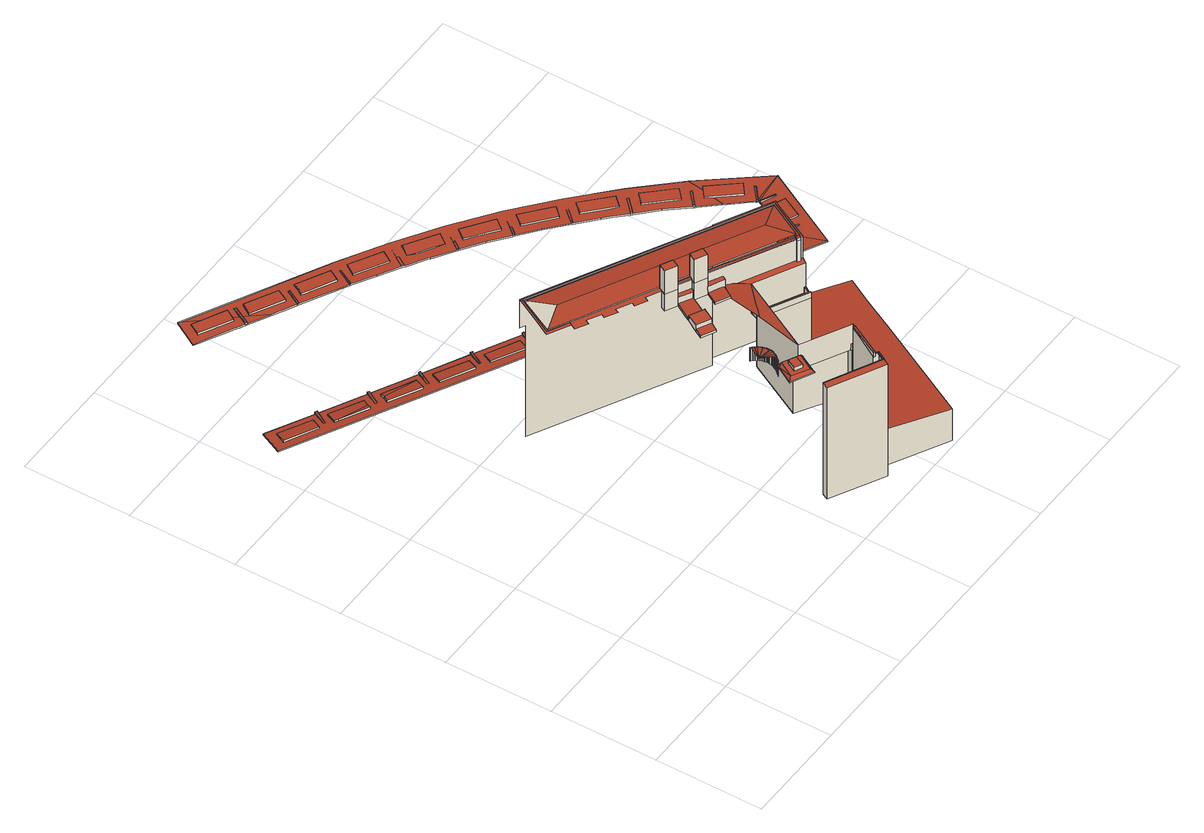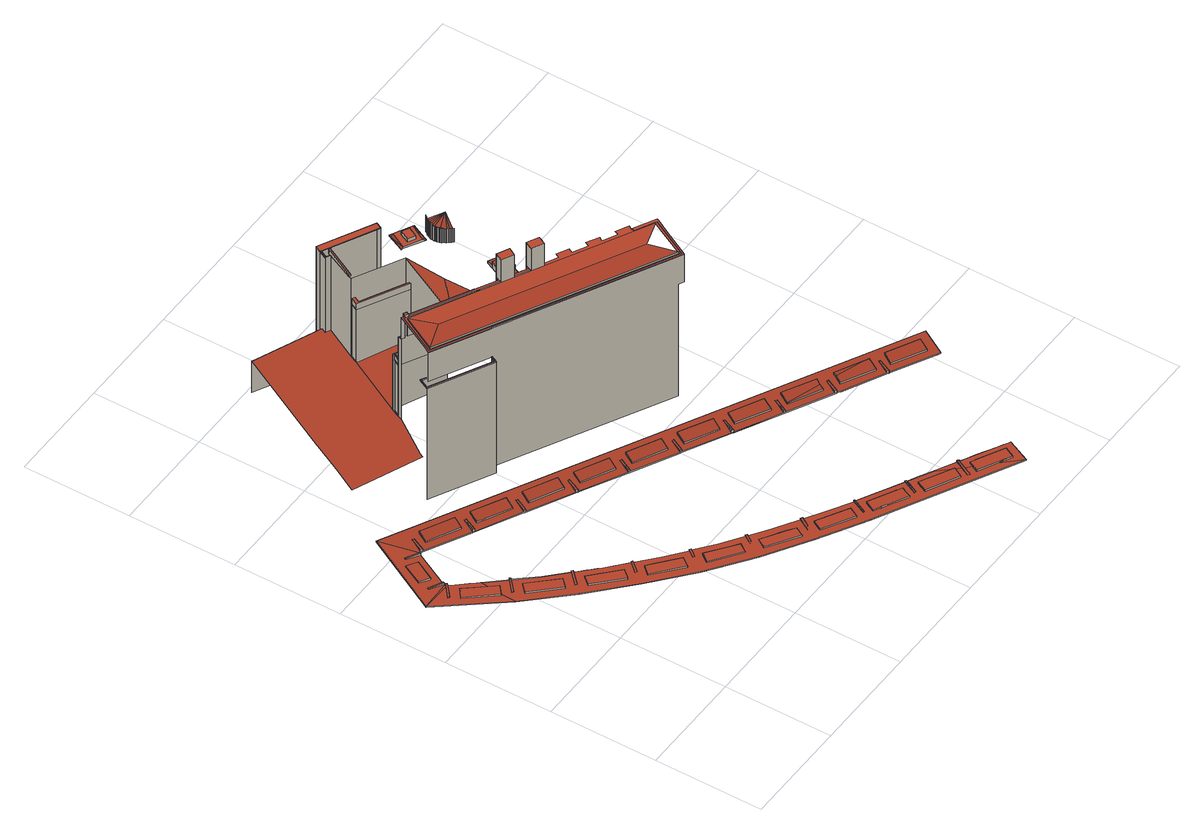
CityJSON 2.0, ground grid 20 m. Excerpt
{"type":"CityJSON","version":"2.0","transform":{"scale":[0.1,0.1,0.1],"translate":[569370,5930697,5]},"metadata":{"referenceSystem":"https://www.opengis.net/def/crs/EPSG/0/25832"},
"CityObjects":{
"building1":{"type":"Building","attributes":{"Grundfläche 2D":"4232.058276","Grundhöhe NN":"5.344"},"children":["building1-1","building1-2","building1-3","building1-4","building1-5","building1-6","building1-7","building1-8","building1-9","building1-10","building1-11","building1-12","building1-13","building1-14","building1-15","building1-16"],"geometry":[{"type":"MultiSurface","lod":"3","boundaries":[[[0,1,2,3]],[[3,2,4,5]],[[5,4,6,7]],[[8,9,10,11,12]],[[13,14,15,16,17]],[[7,6,18,19]],[[20,21,22,23]],[[11,10,24,25]],[[23,26,27]],[[19,18,28,29]],[[30,20,23,27]],[[11,25,31,32]],[[23,22,33,26]],[[29,28,34,35]],[[35,34,36,37]],[[38,11,32,39]],[[11,38,40,41]],[[37,36,42,43]],[[44,45,11,46]],[[43,42,47,48]],[[46,11,49,50]],[[26,51,27]],[[52,53,54,55]],[[48,47,56,57]],[[58,59,49,11,60,61]],[[62,63,60,11,41,64]],[[57,56,65,66]],[[67,68,53,52]],[[38,69,40]],[[66,65,70,71]],[[72,73,68,67]],[[71,70,74,75]],[[76,77,73,72]],[[75,74,78,79]],[[80,81,77,76]],[[51,82,30,27]],[[79,78,83,84]],[[63,85,60]],[[86,87,61]],[[85,88,60]],[[88,89,60]],[[61,60,90,91,86]],[[92,93,81,80]],[[90,60,89,94]],[[84,83,95,96]],[[97,98,93,92]],[[96,95,99,100]],[[101,102,98,97]],[[100,99,103,104]],[[105,106,102,101]],[[104,103,107,108]],[[108,107,106,105]],[[26,33,109,51],[110,111,112,113]],[[114,33,22]],[[21,115,114,22]],[[109,33,114]],[[116,117,13,17]],[[118,119,16,15]],[[14,120,118,15]],[[121,122,123,124]],[[82,51,109,125,126]],[[109,114,115,125]],[[116,17,16,119]],[[127,128,129,130,131,132]],[[133,129,128,127,134,135]],[[116,119,118,120,117]],[[136,137,138,139]],[[140,141,142,143,144,145,146,147,148,149,150,151,152,153,154,130,129,133,155,156,157,158,159,160,161,162,163,164,165,166,167,168,169,170],[171,172,173,174]],[[175,176,155,133,135,134]],[[177,122,178]],[[179,177,178]],[[180,181,182,123,122,177,183]],[[117,184,179,178]],[[183,177,179]],[[185,184,117,120,186,187]],[[181,180,188,189,190,191,192,193]],[[184,183,179]],[[180,184,194,190,189,188]],[[184,185,195,194]],[[180,183,184]],[[196,197,156,155,176,175]],[[198,199,200]],[[201,202,203,204,205,206,207]],[[208,209,157,156,197,196]],[[158,157,209,208,210,211]],[[212,213,174,173]],[[205,204,214,215,216]],[[217,218,219,220,221,222,223,224,225,226,227,228,229,230]],[[170,169,231,232]],[[233,234,159,158,211,210]],[[235,236,194,195,237,238]],[[202,201,207,200,239,240,235,238,241,203]],[[242,198,200,207,206,205,216,243,244,245]],[[221,220,219,218,217,230,246,247,248,249,250,251]],[[252,253,254,251,250,249,248,247,246,255,256,257,258,259,260,232,231,261,262,263,264]],[[198,265,266,267,268,269,270,271,199]],[[241,238,214]],[[203,241,214,204]],[[272,273,187,186,274]],[[275,243,216,215,214]],[[213,212,139,138]],[[270,269,268,267,266,265,276,277,162,161,160,159,234,233]],[[276,265,198]],[[244,243,275,278]],[[279,280,281,242,245,244,278,282]],[[280,283,284,285,198,242,281]],[[286,287,277,276,198,285,288,289]],[[282,290,291,279]],[[278,275,290,282]],[[224,292,293,225]],[[284,283,291,290]],[[279,291,283,280]],[[162,277,287,163]],[[294,284,290,275,214,238,237,195,185,187,273,272,295,296,297,298,299,300,301]],[[163,287,286,164]],[[164,286,289,165]],[[285,284,294,288]],[[167,166,263,262]],[[165,302,252,264]],[[165,289,288,302]],[[262,261,168,167]],[[213,138,137]],[[292,303,304,293]]],"semantics":{"surfaces":[{"type":"WallSurface"},{"type":"RoofSurface"},{"type":"GroundSurface"}],"values":[0,0,0,1,0,0,0,1,1,0,0,1,1,0,0,1,1,0,1,0,1,1,0,0,1,1,0,0,1,0,0,0,0,0,0,1,0,1,1,1,1,1,0,1,0,0,0,0,0,0,0,0,1,1,0,1,1,2,0,0,0,1,0,0,0,0,1,1,0,1,1,0,0,1,0,0,1,1,0,1,0,1,1,0,0,0,0,0,0,0,0,0,0,0,1,1,1,0,0,1,1,0,1,0,1,0,1,0,0,0,1,0,0,1,0,0,0,0,0,0,0,1,0]}}]},
"building1-1":{"type":"BuildingInstallation","parents":["building1"],"geometry":[{"type":"MultiSurface","lod":"3","boundaries":[[[305,306,307,308]],[[308,307,112,111]],[[305,308,111,110]],[[306,305,110,113]],[[307,306,113,112]]],"semantics":{"surfaces":[{"type":"RoofSurface"},{"type":"WallSurface"}],"values":[0,1,1,1,1]}}]},
"building1-2":{"type":"BuildingInstallation","parents":["building1"],"geometry":[{"type":"MultiSurface","lod":"3","boundaries":[[[309,310,311,312]],[[313,314,309,312]],[[315,313,312,311]],[[314,316,310,309]]],"semantics":{"surfaces":[{"type":"RoofSurface"},{"type":"WallSurface"}],"values":[0,1,1,1]}}]},
"building1-3":{"type":"BuildingInstallation","parents":["building1"],"geometry":[{"type":"MultiSurface","lod":"3","boundaries":[[[317,318,319,320,321]],[[311,310,318,317]],[[316,322,323,319,318,310]],[[324,325,326,321,320,319,323]],[[327,315,311,317,321,326]]],"semantics":{"surfaces":[{"type":"RoofSurface"},{"type":"WallSurface"}],"values":[0,1,1,1,1]}}]},
"building1-4":{"type":"BuildingInstallation","parents":["building1"],"geometry":[{"type":"MultiSurface","lod":"3","boundaries":[[[328,329,330,331,332,333,334]],[[335,336,337,130,129,332,331,330,329,338]],[[129,133,333,332]],[[339,328,334,333,133,155,340,341,342]],[[329,328,339,338]]],"semantics":{"surfaces":[{"type":"RoofSurface"},{"type":"WallSurface"}],"values":[0,1,1,1,1]}}]},
"building1-5":{"type":"BuildingInstallation","parents":["building1"],"geometry":[{"type":"MultiSurface","lod":"3","boundaries":[[[343,344,345,326,325]],[[327,326,345,346,347]],[[325,324,348,343]]],"semantics":{"surfaces":[{"type":"RoofSurface"},{"type":"WallSurface"}],"values":[0,1,1]}}]},
"building1-6":{"type":"BuildingInstallation","parents":["building1"],"geometry":[{"type":"MultiSurface","lod":"3","boundaries":[[[349,209,197,176,135,350,351]],[[176,175,134,135]],[[346,345,344,351,350,135,134]],[[344,343,349,351]],[[343,348,208,209,349]],[[209,208,196,197]],[[197,196,175,176]]],"semantics":{"surfaces":[{"type":"RoofSurface"},{"type":"WallSurface"}],"values":[0,1,1,1,1,1,1]}}]},
"building1-7":{"type":"BuildingInstallation","parents":["building1"],"geometry":[{"type":"MultiSurface","lod":"3","boundaries":[[[352,341,340,353]],[[155,156,353,340]],[[341,352,354,342]]],"semantics":{"surfaces":[{"type":"RoofSurface"},{"type":"WallSurface"}],"values":[0,1,1]}}]},
"building1-8":{"type":"BuildingInstallation","parents":["building1"],"geometry":[{"type":"MultiSurface","lod":"3","boundaries":[[[355,356,357,358,359,360,361,362,363,364]],[[236,365,366,358,357,356]],[[366,367,359,358]],[[368,369,370,362,361,360,359,367]],[[370,371,363,362]],[[191,190,194,236,356,355,364,363,371]]],"semantics":{"surfaces":[{"type":"RoofSurface"},{"type":"WallSurface"}],"values":[0,1,1,1,1,1]}}]},
"building1-9":{"type":"BuildingInstallation","parents":["building1"],"geometry":[{"type":"MultiSurface","lod":"3","boundaries":[[[372,373,374,375,376,377,378]],[[376,201,202,203,378,377]],[[203,204,372,378]],[[373,372,204,205]],[[206,374,373,205]],[[206,379,375,374]],[[379,201,376,375]]],"semantics":{"surfaces":[{"type":"RoofSurface"},{"type":"WallSurface"}],"values":[0,1,1,1,1,1,1]}}]},
"building1-10":{"type":"BuildingInstallation","parents":["building1"],"geometry":[{"type":"MultiSurface","lod":"3","boundaries":[[[380,381,382,383,384]],[[157,382,381,380,385,354,352,353,156]],[[157,158,383,382]],[[386,384,383,158,159,387,388,389]],[[380,384,386,385]]],"semantics":{"surfaces":[{"type":"RoofSurface"},{"type":"WallSurface"}],"values":[0,1,1,1,1]}}]},
"building1-11":{"type":"BuildingInstallation","parents":["building1"],"geometry":[{"type":"MultiSurface","lod":"3","boundaries":[[[390,391,392,393,394,395]],[[396,397,398,392,391,390]],[[271,393,392,398,399]],[[271,400,394,393]]],"semantics":{"surfaces":[{"type":"RoofSurface"},{"type":"WallSurface"}],"values":[0,1,1,1]}}]},
"building1-12":{"type":"BuildingInstallation","parents":["building1"],"geometry":[{"type":"MultiSurface","lod":"3","boundaries":[[[401,234,211,402,403]],[[401,269,270,233,234]],[[211,234,233,210]],[[403,402,211,210,396,390,395,394,400,404]],[[404,269,401,403]]],"semantics":{"surfaces":[{"type":"RoofSurface"},{"type":"WallSurface"}],"values":[0,1,1,1,1]}}]},
"building1-13":{"type":"BuildingInstallation","parents":["building1"],"geometry":[{"type":"MultiSurface","lod":"3","boundaries":[[[405,406,407,408,409,410,411,412,413,414,415,388,387,416,417,418,419,420]],[[159,160,161,162,418,417,416,387]],[[421,422,405,420]],[[423,406,405,422]],[[424,408,407,406,423,425]],[[424,426,427,428,411,410,409,408]],[[428,429,430,413,412,411]],[[430,431,432,415,414,413]],[[432,389,388,415]]],"semantics":{"surfaces":[{"type":"RoofSurface"},{"type":"WallSurface"}],"values":[0,1,1,1,1,1,1,1,1]}}]},
"building1-14":{"type":"BuildingInstallation","parents":["building1"],"geometry":[{"type":"MultiSurface","lod":"3","boundaries":[[[433,434,435,436,437,438,439,440]],[[439,438,281,441]],[[440,439,441,245]],[[244,433,440,245]],[[434,433,244,278]],[[278,282,435,434]],[[437,436,279,280]],[[282,279,436,435]],[[281,438,437,280]]],"semantics":{"surfaces":[{"type":"RoofSurface"},{"type":"WallSurface"}],"values":[0,1,1,1,1,1,1,1,1]}}]},
"building1-15":{"type":"BuildingInstallation","parents":["building1"],"geometry":[{"type":"MultiSurface","lod":"3","boundaries":[[[442,443,444,445,446,447,448,449]],[[165,264,263,445,444,443,164]],[[263,166,450,421,420,447,446,445]],[[420,419,418,162,163,442,449,448,447]],[[163,164,443,442]]],"semantics":{"surfaces":[{"type":"RoofSurface"},{"type":"WallSurface"}],"values":[0,1,1,1,1]}}]},
"building1-16":{"type":"BuildingInstallation","parents":["building1"],"geometry":[{"type":"MultiSurface","lod":"3","boundaries":[[[451,452,453,454,455,456,457,458,459,460]],[[461,455,454,462]],[[461,463,456,455]],[[463,303,457,456]],[[303,292,458,457]],[[292,224,459,458]],[[223,460,459,224]],[[223,464,451,460]],[[452,451,464,465]],[[465,466,453,452]],[[466,462,454,453]]],"semantics":{"surfaces":[{"type":"RoofSurface"},{"type":"WallSurface"}],"values":[0,1,1,1,1,1,1,1,1,1,1]}}]},
"building2":{"type":"Building","attributes":{"Grundfläche 2D":"1065.372823","Grundhöhe NN":"10.270"},"children":["building2-1","building2-2","building2-3","building2-4","building2-5","building2-6","building2-7","building2-8","building2-9","building2-10","building2-11","building2-12","building2-13","building2-14","building2-15","building2-16","building2-17","building2-18","building2-19","building2-20","building2-21","building2-22","building2-23"],"geometry":[{"type":"Solid","lod":"3","boundaries":[[[[467,468,469,470]],[[471,472,473,474,475,476,477,478]],[[479,480,481,482,483,484]],[[485,481,480]],[[486,487,488,489,490,491]],[[492,493,494,495]],[[496,497,498,499,500,501,502,503]],[[504,505,506,507]],[[508,509,510,511,512,513,514]],[[515,516,517,518,519,520,521,522,523,524,525,526,527,528,529,530,531,532]],[[533,534,535,536]],[[537,538,539,540,541,542,543,544]],[[545,546,547,548]],[[549,550,551,552]],[[553,554,550,549]],[[555,556,557,558,559,560,561]],[[562,563,564,565]],[[566,567,568,569,570,571,572,573]],[[574,575,576,577]],[[578,579,580,581]],[[582,583,584,585,586,587]],[[588,589,590,591]],[[592,593,594,595,596,597,598,599,600,601,602,603,604,605,606,607,608,609,610,611,612,613,614,615,616,617,618,619,620,621,622,623,624,625,626,627,628,629,630],[631,632,633,634,635,636,637],[638,639,640,641],[642,643,644,645,646,647],[648,649,650,651],[652,653,654,655],[656,657,658,659],[660,661,662,663],[664,665,666,667,668,669,670],[671,672,673,674],[675,676,677,678,679,680,681,682]],[[683,684,685,686,687]],[[688,689,592,630,686,685,690,691]],[[692,693,694,695,683,687,686,696,697,698,699,700,701,702,703,704]],[[705,706,707,708,709,710,711,712,713,714,715,716,717,718,719,720,721,722,723,724,725,726,727,728,729,730,731,732,733,734,735,736,737,738,739,740,741,742,743,744,745,746,747,748,749,750,751,752,753,754,755,704,703,756,757,697,696,758,759,760,761,762,763],[764,765,766,767,768,769,770,771,772,773,774,775,776,777,778,779,780,781,782,783],[784,785,786,787],[788,789,790,791,792,793,794,795],[796,797,798,799,800,801],[802,803,804,805,806,807,808,809,810],[811,812,813,814,815,816,817,818],[819,820,821,822,823,824,825,826],[827,828,829,830,831,832,833,834]],[[835,836,837,838,839,840,841,842,843,844,845,846,847,706,705,848,849,850,851,852,853,854,855,856,857,858,859,860,861,862,711,710,709,708,863,864,865,866,867,868]],[[819,826,825,467,470]],[[825,824,823,822,468,467]],[[821,820,469,468,822]],[[820,819,470,469]],[[676,675,473,472]],[[474,473,675,682]],[[474,682,681,475]],[[476,475,681,680]],[[678,677,471,478,477,476,680,679]],[[472,471,677,676]],[[632,480,479,484,634,633]],[[485,480,632,631]],[[631,637,636,482,481,485]],[[483,482,636,635]],[[484,483,635,634]],[[698,697,757,756,488,487]],[[488,756,703,702,701,700,491,490,489]],[[700,699,486,491]],[[699,698,487,486]],[[672,671,495,494]],[[671,674,492,495]],[[493,492,674,673]],[[494,493,673,672]],[[788,795,794,500,499,498]],[[792,791,503,502,501,500,794,793]],[[791,790,789,497,496,503]],[[789,788,498,497]],[[507,506,649,648]],[[504,507,648,651]],[[505,504,651,650]],[[506,505,650,649]],[[510,827,834,833,512,511]],[[831,830,508,514,513,512,833,832]],[[829,828,509,508,830]],[[828,827,510,509]],[[769,768,524,523,522,521,520,772,771,770]],[[524,768,767,766,765,764,783,782,529,528,527,526,525]],[[530,529,782,781]],[[518,517,516,515,532,531,530,781,780,779,778,777,776,775,774,773,772,520,519]],[[536,535,653,652]],[[533,536,652,655]],[[534,533,655,654]],[[535,534,654,653]],[[539,811,818,817,541,540]],[[815,814,544,543,542,541,817,816]],[[812,538,537,544,814,813]],[[812,811,539,538]],[[548,547,657,656]],[[545,548,656,659]],[[546,545,659,658]],[[547,546,658,657]],[[647,646,552,551]],[[646,645,644,553,549,552]],[[554,553,644,643]],[[550,554,643,642]],[[551,550,642,647]],[[666,665,557,556,555,561,668,667]],[[558,557,665,664]],[[559,558,664,670]],[[669,668,561,560,559,670]],[[661,660,565,564]],[[660,663,562,565]],[[563,562,663,662]],[[564,563,662,661]],[[568,567,840,839]],[[839,838,837,836,835,868,867,866,865,864,863,571,570,569,568]],[[708,707,572,571,863]],[[573,572,707,706]],[[573,706,847,846,845,844,843,842,841,840,567,566]],[[577,576,787,786]],[[574,577,786,785]],[[575,574,785,784]],[[576,575,784,787]],[[638,641,581,580]],[[578,581,641,640]],[[579,578,640,639]],[[639,638,580,579]],[[802,810,809,808,585,584]],[[806,805,587,586,585,808,807]],[[583,582,587,805,804,803]],[[803,802,584,583]],[[588,591,800,799]],[[799,798,797,589,588]],[[796,801,590,589,797]],[[801,800,591,590]],[[629,628,869,870]],[[630,629,870,871]],[[686,630,871,872]],[[696,686,872,873]],[[758,696,873,874]],[[759,758,874,875]],[[760,759,875,876]],[[761,760,876,877]],[[762,761,877,878]],[[763,762,878,879]],[[705,763,879,880]],[[848,705,880,881]],[[882,883,884,885,886,887,888,889,890,891,892,893,894,895,896,897,898,899,723,722,721,720,719,718,717,716,715,714,713,712,711,862,861,860,859,858,857,856,855,854,853,852,851,850,849,848,881,900]],[[901,725,724,723,899,902]],[[903,904,905,906,907,731,730,729,728,727,726,725,901,908]],[[909,910,735,734,733,732,731,907,911]],[[912,913,739,738,737,736,735,910,914]],[[915,916,917,743,742,741,740,739,913,918]],[[919,920,921,922,923,924,925,751,750,749,748,747,746,745,744,743,917,926]],[[927,928,929,930,931,932,933,934,935,936,685,684,683,695,694,693,692,704,755,754,753,752,751,925,937]],[[938,939,592,689,688,691,690,685,936,940]],[[628,627,626,625,624,623,622,621,620,619,618,617,616,941,942,943,944,945,946,947,948,949,950,951,869]],[[952,953,954,955,956,957,958,959,960,961,962,963,964,965,966,967,968,941,615,614,613,612,611,610,609,608,607,606,605,604,603,602,601,600,599,598,597,596,595,594,593,592,939,969]],[[941,616,615]],[[941,968,967]],[[954,953,952,969,939,871,870,869,951,950,949,948,947,946,945,944,943,942,941,967,966,965,964,963,962,961,960,958,957,956,955]],[[960,959,958]],[[938,940,936,872,871,939]],[[877,876,875,874,873,872,936,935,934,933,932,931,930,929,928,927,937,925,924,923,922,921,920,919,926,917,916,915,918,913,912,914,910,909,911,907,906,905,904,903,908,901,902,899,898,897,896,895,894,893,892,891,890,889,888,887,886,885,884,883,882,900,881,880,879,878]]]],"semantics":{"surfaces":[{"type":"RoofSurface"},{"type":"WallSurface"},{"type":"GroundSurface"}],"values":[[0,0,0,0,0,0,0,0,0,0,0,0,0,0,0,0,0,0,0,0,0,0,0,0,0,0,0,0,1,1,1,1,1,1,1,1,1,1,1,1,1,1,1,1,1,1,1,1,1,1,1,1,1,1,1,1,1,1,1,1,1,1,1,1,1,1,1,1,1,1,1,1,1,1,1,1,1,1,1,1,1,1,1,1,1,1,1,1,1,1,1,1,1,1,1,1,1,1,1,1,1,1,1,1,1,1,1,1,1,1,1,1,1,1,1,1,1,1,1,1,1,1,1,1,1,1,1,1,1,1,1,1,1,1,1,1,1,2,2,2,2,2]]}}]},
"building2-1":{"type":"BuildingInstallation","parents":["building2"],"geometry":[{"type":"MultiSurface","lod":"3","boundaries":[[[970,971,972,973,974]],[[971,610,972]],[[974,973,608]],[[610,971,970,974,608,609]]],"semantics":{"surfaces":[{"type":"RoofSurface"},{"type":"WallSurface"}],"values":[0,1,1,1]}}]},
"building2-2":{"type":"BuildingInstallation","parents":["building2"],"geometry":[{"type":"MultiSurface","lod":"3","boundaries":[[[975,976,977,978,979,980]],[[977,976,722,723]],[[978,977,723,724]],[[979,978,724,981]],[[975,980,979,981,982,983]],[[983,722,976,975]]],"semantics":{"surfaces":[{"type":"RoofSurface"},{"type":"WallSurface"}],"values":[0,1,1,1,1,1]}}]},
"building2-3":{"type":"BuildingInstallation","parents":["building2"],"geometry":[{"type":"MultiSurface","lod":"3","boundaries":[[[984,985,986,987,988]],[[726,727,728,986,985,984]],[[728,987,986]],[[988,726,984]]],"semantics":{"surfaces":[{"type":"RoofSurface"},{"type":"WallSurface"}],"values":[0,1,1,1]}}]},
"building2-4":{"type":"BuildingInstallation","parents":["building2"],"geometry":[{"type":"MultiSurface","lod":"3","boundaries":[[[989,990,991,992,993]],[[994,993,992]],[[995,996,997,994]],[[997,993,994]],[[989,595,596,597,991,990]],[[992,991,597,998]],[[992,998,999,994]],[[994,999,995]],[[1000,1001,595,989,993,997,996]]],"semantics":{"surfaces":[{"type":"RoofSurface"},{"type":"WallSurface"}],"values":[0,0,0,0,1,1,1,1,1]}}]},
"building2-5":{"type":"BuildingInstallation","parents":["building2"],"geometry":[{"type":"MultiSurface","lod":"3","boundaries":[[[1002,1003,1004,1005,1006]],[[1002,740,741,742,1004,1003]],[[1004,742,1005]],[[740,1002,1006]]],"semantics":{"surfaces":[{"type":"RoofSurface"},{"type":"WallSurface"}],"values":[0,1,1,1]}}]},
"building2-6":{"type":"BuildingInstallation","parents":["building2"],"geometry":[{"type":"MultiSurface","lod":"3","boundaries":[[[1007,1008,1009,1010]],[[1010,1009,1011,1012]],[[1007,1010,1012,1013]],[[1008,1007,1013,1014]],[[1009,1008,1014,1011]]],"semantics":{"surfaces":[{"type":"RoofSurface"},{"type":"WallSurface"}],"values":[0,1,1,1,1]}}]},
"building2-7":{"type":"BuildingInstallation","parents":["building2"],"geometry":[{"type":"MultiSurface","lod":"3","boundaries":[[[1015,1016,1017,1018]],[[1015,623,1016]],[[1018,1017,622]],[[623,1015,1018,622]]],"semantics":{"surfaces":[{"type":"RoofSurface"},{"type":"WallSurface"}],"values":[0,1,1,1]}}]},
"building2-8":{"type":"BuildingInstallation","parents":["building2"],"geometry":[{"type":"MultiSurface","lod":"3","boundaries":[[[1019,1020,1021,1022]],[[1022,1021,691,1023]],[[1019,1022,1023,1024]],[[1020,1019,1024,690]],[[1021,1020,690,691]]],"semantics":{"surfaces":[{"type":"RoofSurface"},{"type":"WallSurface"}],"values":[0,1,1,1,1]}}]},
"building2-9":{"type":"BuildingInstallation","parents":["building2"],"geometry":[{"type":"MultiSurface","lod":"3","boundaries":[[[1025,1026,1027,1028,1029,1030,1031,1032,1033,1034,1035,1036,1037,1038,1039]],[[1028,717,718,719,1030,1029]],[[1040,1041,1042,1043,1037,1036,1035,1034,1033,1032,1031,1030,719,1044]],[[1043,1045,1038,1037]],[[1046,1047,1048,717,1028,1027,1026,1025,1039,1038,1045,1049]]],"semantics":{"surfaces":[{"type":"RoofSurface"},{"type":"WallSurface"}],"values":[0,1,1,1,1]}}]},
"building2-10":{"type":"BuildingInstallation","parents":["building2"],"geometry":[{"type":"MultiSurface","lod":"3","boundaries":[[[1050,1051,1052,1053]],[[1050,607,1051]],[[1053,1052,606]],[[607,1050,1053,606]]],"semantics":{"surfaces":[{"type":"RoofSurface"},{"type":"WallSurface"}],"values":[0,1,1,1]}}]},
"building2-11":{"type":"BuildingInstallation","parents":["building2"],"geometry":[{"type":"MultiSurface","lod":"3","boundaries":[[[1054,1055,1056,1057]],[[1057,1056,689,1058]],[[1058,1059,1054,1057]],[[1059,688,1055,1054]],[[1056,1055,688,689]]],"semantics":{"surfaces":[{"type":"RoofSurface"},{"type":"WallSurface"}],"values":[0,1,1,1,1]}}]},
"building2-12":{"type":"BuildingInstallation","parents":["building2"],"geometry":[{"type":"MultiSurface","lod":"3","boundaries":[[[1060,1061,1062,1063,1064,1065]],[[1062,1061,1060,752,753,754]],[[754,1066,1063,1062]],[[1067,1068,1065,1064,1063,1066]],[[1068,752,1060,1065]]],"semantics":{"surfaces":[{"type":"RoofSurface"},{"type":"WallSurface"}],"values":[0,1,1,1,1]}}]},
"building2-13":{"type":"BuildingInstallation","parents":["building2"],"geometry":[{"type":"MultiSurface","lod":"3","boundaries":[[[1069,1070,1071,1072,1073]],[[1071,598,599,600,1073,1072]],[[1073,600,1069]],[[1071,1070,598]]],"semantics":{"surfaces":[{"type":"RoofSurface"},{"type":"WallSurface"}],"values":[0,1,1,1]}}]},
"building2-14":{"type":"BuildingInstallation","parents":["building2"],"geometry":[{"type":"MultiSurface","lod":"3","boundaries":[[[1074,1075,1076,1077]],[[733,1075,1074,732]],[[1075,733,1076]],[[1074,1077,732]]],"semantics":{"surfaces":[{"type":"RoofSurface"},{"type":"WallSurface"}],"values":[0,1,1,1]}}]},
"building2-15":{"type":"BuildingInstallation","parents":["building2"],"geometry":[{"type":"MultiSurface","lod":"3","boundaries":[[[1078,1079,1080,1081]],[[1082,1083,1081,1080]],[[1079,1078,615,616]],[[1082,1080,1079,616,1084]],[[1085,615,1078,1081,1083]]],"semantics":{"surfaces":[{"type":"RoofSurface"},{"type":"WallSurface"}],"values":[0,0,1,1,1]}}]},
"building2-16":{"type":"BuildingInstallation","parents":["building2"],"geometry":[{"type":"MultiSurface","lod":"3","boundaries":[[[1086,1087,1088,1089,1090]],[[1087,603,1088]],[[1090,1089,601]],[[603,1087,1086,1090,601,602]]],"semantics":{"surfaces":[{"type":"RoofSurface"},{"type":"WallSurface"}],"values":[0,1,1,1]}}]},
"building2-17":{"type":"BuildingInstallation","parents":["building2"],"geometry":[{"type":"MultiSurface","lod":"3","boundaries":[[[1091,1092,1093,1094]],[[1092,1091,593,594]],[[1093,1092,594,1095]],[[1094,1093,1095,1096]],[[1091,1094,1096,593]]],"semantics":{"surfaces":[{"type":"RoofSurface"},{"type":"WallSurface"}],"values":[0,1,1,1,1]}}]},
"building2-18":{"type":"BuildingInstallation","parents":["building2"],"geometry":[{"type":"MultiSurface","lod":"3","boundaries":[[[1097,1098,1099,1100,1101,1102,1103]],[[1100,1099,1098,859,860,861]],[[861,710,1101,1100]],[[1104,1105,859,1098,1097,1103,1102,709]]],"semantics":{"surfaces":[{"type":"RoofSurface"},{"type":"WallSurface"}],"values":[0,1,1,1]}}]},
"building2-19":{"type":"BuildingInstallation","parents":["building2"],"geometry":[{"type":"MultiSurface","lod":"3","boundaries":[[[1106,1107,1108]],[[1109,1107,1106]],[[1110,1111,1112,1107,1109,1113]],[[1112,612,613,614,1108,1107]],[[1113,1109,1106,1108,614,1114,1115]],[[1112,1111,1110,612]]],"semantics":{"surfaces":[{"type":"RoofSurface"},{"type":"WallSurface"}],"values":[0,0,0,1,1,1]}}]},
"building2-20":{"type":"BuildingInstallation","parents":["building2"],"geometry":[{"type":"MultiSurface","lod":"3","boundaries":[[[1116,1117,1118,1119,1120]],[[1116,748,749,750,1118,1117]],[[750,1119,1118]],[[748,1116,1120]]],"semantics":{"surfaces":[{"type":"RoofSurface"},{"type":"WallSurface"}],"values":[0,1,1,1]}}]},
"building2-21":{"type":"BuildingInstallation","parents":["building2"],"geometry":[{"type":"MultiSurface","lod":"3","boundaries":[[[1121,1122,1123,1124,1125,1126]],[[1122,1121,618,1123]],[[1124,617,1126,1125]],[[618,1121,1126,617]]],"semantics":{"surfaces":[{"type":"RoofSurface"},{"type":"WallSurface"}],"values":[0,1,1,1]}}]},
"building2-22":{"type":"BuildingInstallation","parents":["building2"],"geometry":[{"type":"MultiSurface","lod":"3","boundaries":[[[1127,1128,1129,1130,1131]],[[695,683,684,1128,1127,1131]],[[1132,1133,1129,1128,684,687]],[[1133,1134,1130,1129]],[[1134,1135,695,1131,1130]]],"semantics":{"surfaces":[{"type":"RoofSurface"},{"type":"WallSurface"}],"values":[0,1,1,1,1]}}]},
"building2-23":{"type":"BuildingInstallation","parents":["building2"],"geometry":[{"type":"MultiSurface","lod":"3","boundaries":[[[1136,1137,1138,1139,1140]],[[736,737,738,1138,1137,1136]],[[738,1139,1138]],[[736,1136,1140]]],"semantics":{"surfaces":[{"type":"RoofSurface"},{"type":"WallSurface"}],"values":[0,1,1,1]}}]}
},
"vertices":[
[417,177,289],[417,177,254],[419,178,255],[419,178,289],[420,180,255],[420,180,289],[421,181,255],[421,181,289],[423,185,290],[424,186,290],[424,187,290],[399,202,295],[422,184,290],[447,111,250],[447,111,4],[447,111,3],[442,100,3],[442,100,250],[423,183,255],[423,183,289],[417,155,252],[457,134,252],[457,134,254],[417,155,254],[425,188,290],[426,190,290],[424,157,260],[433,184,256],[424,184,255],[424,184,289],[435,189,256],[427,192,290],[428,194,290],[455,140,260],[425,186,256],[425,186,289],[426,187,256],[426,187,289],[429,198,290],[428,196,290],[429,200,289],[429,202,289],[427,189,256],[427,189,289],[419,227,289],[418,228,289],[421,225,289],[428,191,256],[428,191,289],[424,222,289],[422,223,289],[441,187,260],[418,229,289],[418,229,259],[417,231,259],[417,231,289],[429,193,256],[429,193,289],[426,218,289],[425,220,289],[428,212,290],[427,217,289],[429,206,289],[429,208,289],[429,204,289],[430,195,257],[430,195,289],[420,228,289],[420,228,259],[429,198,289],[430,197,257],[430,197,289],[422,226,289],[422,226,259],[431,199,257],[431,199,289],[423,224,289],[423,224,259],[431,202,257],[431,202,289],[425,222,289],[425,222,259],[436,190,256],[431,204,258],[431,204,289],[429,210,289],[428,215,289],[427,216,289],[429,211,289],[428,211,289],[428,213,289],[428,214,289],[426,221,289],[426,221,259],[428,212,289],[431,206,258],[431,206,289],[427,219,289],[427,219,259],[431,208,258],[431,208,289],[428,217,289],[428,217,259],[430,210,258],[430,210,289],[429,215,289],[429,215,258],[430,212,258],[430,212,289],[472,170,260],[450,152,260],[437,159,260],[446,177,260],[459,170,260],[459,138,254],[475,168,256],[539,49,250],[545,60,250],[545,60,3],[539,49,3],[545,60,4],[448,112,251],[544,62,251],[544,62,250],[448,112,250],[476,169,256],[472,170,256],[423,396,275],[423,396,294],[423,396,312],[427,404,312],[427,404,294],[427,404,276],[444,385,312],[444,385,275],[444,385,294],[253,505,315],[649,296,315],[636,346,319],[303,521,319],[248,504,312],[285,485,312],[283,480,312],[284,480,312],[279,472,312],[301,460,312],[305,468,312],[331,454,312],[327,447,312],[348,435,312],[352,443,312],[379,429,312],[375,421,312],[396,410,312],[400,418,312],[448,393,312],[474,379,312],[470,371,312],[492,360,312],[496,368,312],[534,348,312],[535,347,312],[641,291,312],[640,288,312],[645,285,312],[647,289,312],[648,290,312],[648,291,312],[652,290,312],[690,363,312],[286,576,312],[649,296,312],[253,505,312],[287,571,312],[684,362,312],[448,393,276],[448,393,294],[545,65,251],[545,60,251],[549,67,252],[551,76,252],[551,76,251],[545,65,250],[548,70,251],[554,76,252],[554,76,86],[549,67,4],[549,67,86],[546,79,252],[545,79,252],[545,80,252],[545,80,251],[545,79,251],[546,79,251],[545,81,252],[545,81,87],[474,379,276],[474,379,294],[561,323,262],[502,269,267],[490,187,259],[571,144,203],[574,142,203],[576,141,203],[583,155,203],[497,201,203],[496,198,203],[490,187,203],[470,371,275],[470,371,294],[492,360,275],[492,360,294],[287,571,315],[684,362,315],[583,155,87],[579,158,87],[497,201,93],[293,576,312],[295,575,312],[592,418,312],[594,418,312],[694,365,312],[694,365,249],[594,418,249],[592,418,249],[592,418,4],[295,575,4],[295,575,251],[293,576,251],[285,580,251],[285,580,312],[690,363,314],[286,576,314],[496,368,276],[496,368,294],[577,141,259],[574,135,258],[574,135,87],[577,141,87],[574,142,259],[576,141,259],[576,141,87],[561,323,198],[554,308,93],[554,308,198],[555,310,198],[285,580,314],[293,576,314],[295,575,314],[592,418,314],[594,418,314],[694,365,314],[652,286,314],[690,358,314],[691,359,314],[258,529,314],[245,505,314],[243,501,314],[283,480,314],[285,485,314],[248,504,314],[652,290,314],[648,291,314],[648,290,314],[647,289,314],[540,345,268],[536,347,269],[535,347,270],[534,348,270],[524,353,272],[510,360,276],[507,326,273],[661,8,73],[655,11,74],[661,8,4],[641,262,87],[548,340,266],[641,291,266],[641,262,198],[640,265,198],[647,277,198],[645,278,198],[642,264,198],[647,277,87],[648,277,87],[648,277,262],[645,285,265],[640,288,265],[652,286,266],[647,289,266],[642,264,87],[640,265,87],[599,431,249],[599,431,4],[652,286,87],[762,199,73],[763,201,73],[790,254,73],[815,300,73],[815,301,73],[703,360,86],[699,353,86],[652,286,312],[709,373,249],[709,373,4],
[450,152,267],[459,170,267],[446,177,267],[437,159,267],
[435,306,272],[442,319,275],[417,332,275],[410,319,272],[410,319,268],[435,306,268],[417,332,269],[442,319,269],
[417,332,284],[442,319,284],[454,341,284],[453,341,284],[429,354,284],[451,337,271],[454,341,272],[453,341,272],[453,341,276],[429,354,276],[429,354,272],
[451,399,364],[430,410,364],[429,408,364],[427,404,364],[423,396,364],[444,385,364],[450,397,364],[429,408,312],[429,408,314],[427,404,314],[430,410,312],[451,399,312],[448,393,314],[450,397,314],[450,397,312],
[469,372,280],[468,372,280],[445,385,280],[445,385,275],[432,362,273],[469,372,275],
[469,372,294],[445,385,294],[468,372,294],
[477,383,314],[474,379,314],[477,383,312],
[545,81,261],[574,135,261],[572,135,261],[571,136,261],[560,116,261],[542,82,261],[542,81,261],[539,76,261],[542,75,261],[545,80,261],[572,135,258],[571,136,258],[560,116,256],[542,82,252],[542,81,251],[539,76,251],[542,75,251],
[583,155,216],[497,201,216],[496,198,216],[577,155,216],[571,144,216],[574,142,216],[576,141,216],[577,155,203],
[478,385,364],[474,379,364],[470,371,364],[492,360,364],[499,374,364],[478,385,312],[499,374,312],[496,368,314],[498,372,314],[498,372,312],
[492,359,279],[492,358,279],[482,339,277],[507,326,277],[518,346,279],[509,351,279],[492,359,275],[492,358,275],[482,339,273],[495,332,273],[518,346,273],
[524,353,294],[492,359,294],[520,345,294],[520,345,272],
[643,294,314],[543,347,314],[541,348,314],[540,349,314],[539,350,314],[537,351,314],[536,352,314],[535,352,314],[533,353,314],[532,354,314],[531,355,314],[534,348,314],[535,347,314],[641,291,314],[641,292,314],[642,293,314],[642,293,312],[643,294,312],[543,347,312],[540,349,312],[541,348,312],[539,350,312],[537,351,312],[536,352,312],[535,352,312],[533,353,312],[532,354,312],[531,355,312],
[554,308,211],[641,262,211],[642,264,211],[640,265,211],[647,277,211],[645,278,211],[639,266,211],[555,310,211],[639,266,198],
[640,288,317],[645,285,317],[647,289,317],[648,290,317],[647,291,317],[642,293,317],[641,292,317],[641,291,317],[647,291,312],
[599,428,251],[707,371,251],[699,355,251],[691,359,251],[690,358,251],[699,353,251],[709,373,251],[599,431,251],[592,418,251],[594,418,251],[690,358,249],[691,359,249],[699,353,249],[599,428,249],[707,371,249],[699,355,249],
[716,752,60],[763,708,60],[777,724,62],[731,768,62],[697,527,59],[687,508,63],[744,478,63],[753,494,60],[753,495,60],[754,497,59],[742,504,59],[741,504,59],[113,812,63],[114,811,63],[168,791,61],[175,803,59],[118,834,59],[108,814,63],[165,784,63],[913,572,62],[872,621,62],[855,607,60],[865,596,60],[867,593,60],[896,558,60],[671,540,59],[614,570,59],[604,551,63],[661,521,63],[552,908,61],[553,909,62],[497,945,62],[497,944,61],[486,927,59],[501,916,59],[525,901,59],[541,891,59],[507,628,59],[450,658,59],[440,639,63],[497,609,63],[617,835,60],[630,852,62],[578,890,62],[577,888,61],[566,873,60],[580,863,60],[603,846,60],[375,1014,62],[374,1014,62],[373,1015,62],[367,1018,62],[365,1019,62],[330,1038,62],[324,1025,61],[323,1024,61],[322,1022,61],[320,1018,61],[328,1014,61],[329,1013,61],[330,1012,61],[331,1012,61],[377,988,61],[388,1007,62],[376,1013,62],[376,1014,62],[424,672,59],[367,702,59],[357,683,63],[414,652,63],[705,789,62],[705,790,62],[656,832,62],[654,829,61],[642,815,60],[655,804,60],[676,786,60],[691,774,60],[94,846,59],[37,877,59],[26,857,63],[83,827,63],[259,758,59],[198,780,61],[192,770,63],[249,739,63],[259,759,59],[202,789,59],[823,437,63],[823,436,63],[826,435,63],[836,454,59],[779,484,59],[775,476,61],[769,465,63],[342,714,59],[285,745,59],[275,725,63],[332,695,63],[176,1119,62],[165,1124,62],[155,1105,61],[203,1079,61],[205,1079,61],[212,1075,61],[223,1094,62],[177,1118,62],[295,1031,61],[305,1051,62],[248,1081,62],[237,1062,61],[589,584,59],[532,614,59],[522,595,63],[579,565,63],[845,648,62],[847,650,62],[803,697,62],[787,682,60],[818,649,60],[831,635,60],[403,974,60],[459,942,60],[470,961,62],[414,993,62],[860,457,55],[857,458,55],[854,460,55],[774,502,55],[773,503,55],[771,504,55],[692,545,55],[691,546,55],[689,547,55],[609,589,55],[607,590,55],[606,591,55],[603,592,55],[528,632,55],[526,633,55],[523,634,55],[443,677,55],[442,677,55],[440,678,55],[363,719,55],[361,720,55],[359,721,55],[358,722,55],[278,764,55],[275,765,55],[196,807,55],[193,809,55],[190,810,55],[186,813,55],[115,850,55],[113,851,55],[110,853,55],[107,854,55],[37,891,55],[33,894,55],[29,896,55],[27,896,55],[4,852,60],[880,389,60],[165,784,59],[114,811,59],[113,812,59],[108,814,59],[118,834,56],[175,803,56],[168,791,58],[522,595,59],[532,614,56],[589,584,56],[579,565,59],[198,780,57],[202,789,56],[259,759,56],[259,758,56],[249,739,59],[192,770,59],[497,609,59],[440,639,59],[450,658,56],[507,628,56],[414,652,59],[357,683,59],[367,702,56],[424,672,56],[83,827,59],[26,857,59],[37,877,56],[94,846,56],[332,695,59],[275,725,59],[285,745,56],[342,714,56],[836,454,56],[826,435,59],[823,436,59],[823,437,59],[769,465,59],[775,476,57],[779,484,56],[661,521,59],[604,551,59],[614,570,56],[671,540,56],[744,478,59],[687,508,59],[697,527,56],[741,504,56],[742,504,56],[754,497,56],[753,495,57],[753,494,57],[897,535,55],[898,533,55],[899,532,55],[959,537,60],[901,535,55],[863,463,55],[862,460,55],[898,530,55],[897,528,55],[866,571,55],[874,562,55],[894,539,55],[896,535,55],[871,648,60],[869,618,58],[872,621,59],[913,572,59],[896,558,56],[873,586,56],[867,593,56],[865,596,56],[862,576,55],[158,1145,60],[188,1112,59],[223,1094,59],[216,1082,58],[225,1072,57],[228,1069,57],[259,1034,56],[266,1030,56],[272,1027,56],[277,1024,56],[293,1016,56],[297,1014,56],[300,1012,56],[301,1012,56],[303,1011,56],[305,1010,56],[376,972,56],[383,969,56],[384,968,56],[385,968,56],[425,944,56],[462,922,56],[464,921,56],[466,920,56],[468,918,56],[501,898,56],[505,895,56],[542,870,56],[545,868,56],[548,866,56],[583,842,56],[618,814,56],[619,814,56],[621,812,56],[656,784,56],[692,752,56],[693,752,56],[694,750,56],[728,720,56],[735,713,56],[742,706,56],[747,701,56],[760,688,56],[762,685,56],[764,684,56],[764,683,56],[798,650,56],[830,612,56],[831,612,56],[832,610,55],[834,608,55],[855,607,57],[867,617,58],[801,722,60],[727,792,60],[653,855,60],[574,913,60],[493,965,60],[407,1014,60],[330,1012,57],[329,1013,57],[328,1014,57],[325,1015,57],[320,1018,57],[322,1022,58],[323,1024,58],[324,1025,58],[330,1038,59],[363,1020,59],[365,1019,59],[367,1018,59],[373,1015,59],[374,1014,59],[375,1014,59],[376,1014,59],[376,1013,59],[388,1007,59],[377,988,57],[331,1012,57],[305,1051,59],[295,1031,57],[237,1062,57],[248,1081,59],[497,945,59],[553,909,59],[552,908,59],[541,891,58],[525,901,57],[501,916,57],[486,927,58],[497,944,59],[468,957,59],[459,942,57],[445,950,57],[403,974,57],[414,993,59],[470,961,59],[803,697,59],[847,650,59],[845,648,59],[831,635,57],[818,649,57],[799,670,57],[787,682,57],[799,693,59],[800,694,59],[656,832,59],[705,790,59],[705,789,59],[691,774,57],[676,786,57],[655,804,57],[642,815,57],[654,829,59],[731,768,59],[777,724,59],[775,721,59],[763,708,58],[749,720,57],[728,741,57],[716,752,57],[728,764,59],[578,890,59],[630,852,59],[629,850,59],[617,835,57],[603,846,57],[580,863,57],[566,873,57],[577,888,59],[192,1085,57],[188,1088,57],[184,1090,57],[180,1092,57],[155,1105,57],[165,1124,59],[167,1123,59],[169,1122,59],[170,1122,59],[172,1121,59],[174,1120,59],[176,1119,59],[177,1118,59],[134,1100,55],[136,1099,55],[140,1097,55],[145,1094,55],[155,1089,55],[189,1071,56],[193,1069,56],[199,1066,56],[204,1063,56],[209,1060,56],[214,1058,56],[217,1056,56],[218,1055,56],[220,1054,56],[223,1053,56],[212,1075,57],[205,1079,57],[203,1079,57],[202,1080,57],[201,1081,57],[195,1084,57],[27,896,53],[4,852,58],[880,389,58],[959,537,58],[871,648,58],[801,722,58],[727,792,58],[653,855,58],[574,913,58],[493,965,58],[407,1014,58],[158,1145,58],[134,1100,53],[145,1094,53],[155,1089,53],[189,1071,53],[193,1069,53],[199,1066,53],[209,1060,53],[214,1058,53],[217,1056,53],[218,1055,53],[220,1054,53],[266,1030,53],[272,1027,53],[277,1024,53],[301,1012,53],[303,1011,53],[305,1010,53],[383,969,53],[384,968,53],[136,1099,53],[425,944,53],[385,968,53],[464,921,53],[466,920,53],[468,918,53],[501,898,53],[505,895,53],[462,922,53],[548,866,53],[583,842,53],[545,868,53],[619,814,53],[656,784,53],[618,814,53],[693,752,53],[694,750,53],[728,720,53],[692,752,53],[742,706,53],[747,701,53],[760,688,53],[762,685,53],[764,684,53],[764,683,53],[798,650,53],[735,713,53],[831,612,53],[832,610,53],[834,608,53],[866,571,53],[874,562,53],[894,539,53],[896,535,53],[897,535,53],[898,533,53],[899,532,53],[830,612,53],[897,528,53],[860,457,53],[898,530,53],[358,722,53],[193,809,53],[190,810,53],[186,813,53],[115,850,53],[113,851,53],[110,853,53],[107,854,53],[37,891,53],[33,894,53],[29,896,53],[774,502,53],[773,503,53],[771,504,53],[692,545,53],[691,546,53],[689,547,53],[607,590,53],[606,591,53],[603,592,53],[528,632,53],[526,633,53],[443,677,53],[442,677,53],[440,678,53],[363,719,53],[361,720,53],[359,721,53],[857,458,53],
[442,677,60],[440,678,60],[427,654,58],[430,652,58],[443,677,60],
[397,996,60],[383,969,59],[384,968,59],[385,968,59],[399,995,60],[398,996,60],[399,995,59],[398,996,59],[397,996,59],
[462,922,59],[464,921,59],[466,920,59],[486,952,59],[482,954,59],
[774,502,60],[773,503,60],[771,504,60],[762,487,59],[765,485,59],[762,486,59],[758,479,58],[761,478,58],[765,484,59],[762,487,57],[762,486,57],[765,484,57],[765,485,57],
[692,752,59],[693,752,59],[694,750,59],[715,773,59],[712,776,59],
[882,470,60],[902,460,62],[921,497,62],[902,507,60],[921,497,59],[902,507,56],[882,470,56],[902,460,59],
[110,853,60],[97,828,58],[100,827,58],[113,851,60],
[923,517,59],[898,530,59],[897,528,59],[922,515,59],[922,515,58],[923,517,58],
[306,1024,59],[302,1016,58],[301,1014,58],[300,1012,58],[301,1012,58],[303,1011,58],[303,1012,58],[304,1014,58],[305,1016,59],[309,1024,59],[310,1025,59],[311,1027,59],[317,1038,59],[314,1039,59],[307,1026,59],[309,1024,57],[310,1025,57],[311,1027,57],[317,1038,58],[303,1012,56],[314,1039,58],[307,1026,57],[306,1024,57],[301,1014,56],[308,1027,57],
[523,634,60],[510,610,58],[513,609,58],[526,633,60],
[887,450,59],[863,463,59],[862,460,59],[886,447,59],[886,447,58],[887,450,58],
[830,612,59],[831,612,59],[832,610,59],[856,631,59],[855,632,59],[854,633,59],[856,631,58],[855,632,58],[854,633,58],
[676,523,58],[679,521,58],[692,545,60],[691,546,60],[689,547,60],
[542,870,59],[545,868,59],[567,900,59],[564,902,59],
[278,764,60],[275,765,60],[269,754,59],[272,753,59],[262,741,58],[265,739,58],[269,754,56],[272,753,56],
[607,590,60],[606,591,60],[593,566,58],[596,565,58],[609,589,60],
[857,458,60],[854,460,60],[842,436,59],[844,434,59],[842,436,58],[844,434,58],
[217,1057,59],[217,1056,59],[218,1055,59],[220,1054,59],[237,1087,59],[234,1089,59],[218,1058,59],[218,1058,56],[217,1057,56],
[358,721,60],[359,721,60],[358,722,60],[357,721,60],[348,696,58],[360,720,60],[361,720,60],[345,697,58],[358,721,55],[357,721,55],
[762,685,59],[764,684,59],[764,683,59],[787,706,59],[785,708,59],
[193,809,60],[181,786,58],[180,784,58],[183,783,58],[184,785,58],[196,807,60],
[897,535,59],[898,533,59],[922,553,59],[920,555,59],[896,535,59],[918,549,58],[922,553,58],[920,555,58],[914,550,57],
[618,814,59],[619,814,59],[621,812,59],[641,838,59],[638,839,59]
]}
